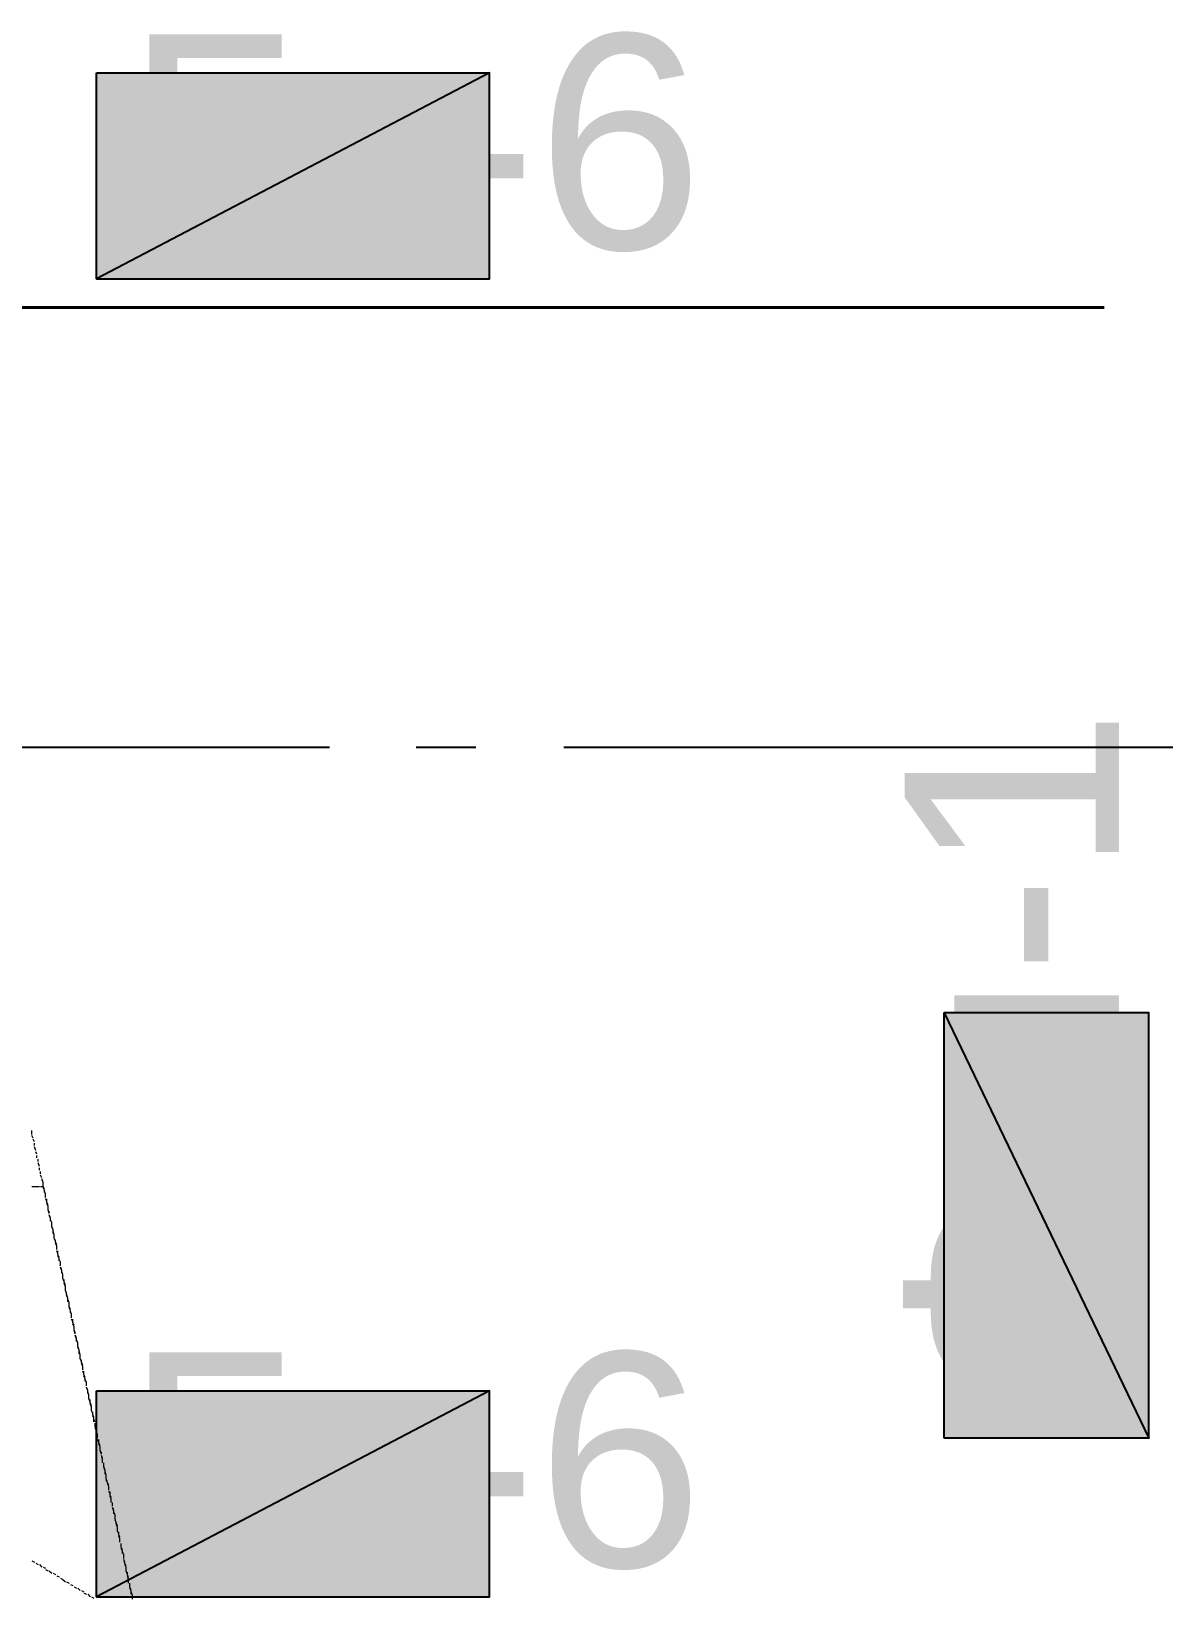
# Model space of a CAD drawing. Extents: x 8 to 21351, y 0 to 420.
# Drawn here: x 15673 to 15692.34, y 354.45 to 381.2 of the extents above; entities that cross this region are included whole.
import ezdxf

# ---------------------------------------------------------------- set-up
doc = ezdxf.new("R2010")
doc.units = 0
doc.styles.add('TEYPDFCAD_TEXT', font='arial.ttf')

msp = doc.modelspace()

# ---------------------------------------------------------------- hatches: boundary and pattern name
at = {"true_color": 0xffffff}
h = msp.add_hatch(color=0, dxfattribs=at)
h.paths.add_polyline_path([(15674.115, 380.492), (15680.825, 380.492), (15674.115, 376.978)])
h.paths.add_polyline_path([(15680.825, 380.492), (15674.115, 376.978), (15680.825, 376.978)])
h = msp.add_hatch(color=0, dxfattribs=at)
h.paths.add_polyline_path([(15688.593, 357.187), (15688.593, 364.448), (15692.086, 357.187)])
h.paths.add_polyline_path([(15688.593, 364.448), (15692.086, 357.187), (15692.086, 364.448)])
h = msp.add_hatch(color=0, dxfattribs=at)
h.paths.add_polyline_path([(15674.115, 357.992), (15680.825, 357.992), (15674.115, 354.478)])
h.paths.add_polyline_path([(15680.825, 357.992), (15674.115, 354.478), (15680.825, 354.478)])

# ---------------------------------------------------------------- linework, layer by layer
at = {"color": 0, "lineweight": 0, "true_color": 0xffffff}
for p, q in [((15674.115, 376.978), (15680.825, 376.978)), ((15692.086, 357.187), (15692.086, 364.448)), ((15674.115, 354.478), (15680.825, 354.478))]:
    msp.add_line(p, q, dxfattribs=at)
at = {"color": 7, "lineweight": 40}
msp.add_line((15691.324, 376.491), (15663.828, 376.491), dxfattribs=at)
at = {"color": 7, "lineweight": 25}
for p, q in [((15678.094, 368.977), (15658.092, 368.977)), ((15680.592, 368.977), (15679.576, 368.977)), ((15702.076, 368.977), (15682.095, 368.977))]:
    msp.add_line(p, q, dxfattribs=at)
at = {"color": 7, "lineweight": 5}
for p, q in [((15673.014, 362.373), (15673.014, 362.437)), ((15673.036, 362.31), (15673.014, 362.352)), ((15673.057, 362.246), (15673.036, 362.289)), ((15673.057, 362.183), (15673.057, 362.225)), ((15673.078, 362.098), (15673.057, 362.162)), ((15673.099, 362.035), (15673.078, 362.077)), ((15673.099, 361.971), (15673.099, 362.014)), ((15673.12, 361.908), (15673.12, 361.95)), ((15673.141, 361.823), (15673.12, 361.887)), ((15673.141, 361.76), (15673.141, 361.802)), ((15673.014, 361.484), (15673.078, 361.484)), ((15673.078, 361.484), (15673.141, 361.484)), ((15673.163, 361.696), (15673.163, 361.738)), ((15673.184, 361.632), (15673.163, 361.675)), ((15673.163, 361.484), (15673.205, 361.484)), ((15673.205, 361.548), (15673.184, 361.611)), ((15673.205, 361.484), (15673.205, 361.548)), ((15673.226, 361.442), (15673.205, 361.484)), ((15673.226, 361.421), (15673.205, 361.463)), ((15673.226, 361.378), (15673.226, 361.421)), ((15673.247, 361.357), (15673.226, 361.4)), ((15673.247, 361.294), (15673.247, 361.357)), ((15673.247, 361.294), (15673.247, 361.336)), ((15673.268, 361.23), (15673.247, 361.273)), ((15673.268, 361.209), (15673.268, 361.273)), ((15673.29, 361.167), (15673.268, 361.209)), ((15673.29, 361.146), (15673.268, 361.188)), ((15673.29, 361.103), (15673.29, 361.146)), ((15673.29, 361.082), (15673.29, 361.125)), ((15673.311, 361.019), (15673.29, 361.082)), ((15673.311, 361.019), (15673.311, 361.061)), ((15673.332, 360.934), (15673.311, 360.997)), ((15673.332, 360.955), (15673.311, 360.997)), ((15673.332, 360.892), (15673.332, 360.934)), ((15673.353, 360.87), (15673.332, 360.913)), ((15673.353, 360.828), (15673.353, 360.87)), ((15673.353, 360.807), (15673.353, 360.849)), ((15673.374, 360.743), (15673.353, 360.807)), ((15673.374, 360.743), (15673.353, 360.786)), ((15673.374, 360.68), (15673.374, 360.743)), ((15673.395, 360.659), (15673.374, 360.722)), ((15673.395, 360.595), (15673.395, 360.659)), ((15673.395, 360.616), (15673.395, 360.659)), ((15673.417, 360.553), (15673.395, 360.595)), ((15673.417, 360.532), (15673.417, 360.574)), ((15673.438, 360.49), (15673.417, 360.532)), ((15673.438, 360.468), (15673.417, 360.511)), ((15673.438, 360.405), (15673.438, 360.468)), ((15673.438, 360.405), (15673.438, 360.447)), ((15673.459, 360.341), (15673.438, 360.384)), ((15673.459, 360.32), (15673.459, 360.384)), ((15673.48, 360.278), (15673.459, 360.32)), ((15673.48, 360.257), (15673.459, 360.299)), ((15673.48, 360.214), (15673.48, 360.257)), ((15673.501, 360.193), (15673.48, 360.235)), ((15673.501, 360.13), (15673.501, 360.193)), ((15673.501, 360.13), (15673.501, 360.172)), ((15673.522, 360.045), (15673.501, 360.108)), ((15673.522, 360.066), (15673.501, 360.108)), ((15673.522, 360.003), (15673.522, 360.045)), ((15673.544, 359.981), (15673.522, 360.024)), ((15673.544, 359.939), (15673.544, 359.981)), ((15673.544, 359.918), (15673.544, 359.96)), ((15673.565, 359.854), (15673.544, 359.918)), ((15673.565, 359.854), (15673.565, 359.897)), ((15673.586, 359.791), (15673.565, 359.854)), ((15673.586, 359.77), (15673.565, 359.833)), ((15673.586, 359.728), (15673.586, 359.77)), ((15673.586, 359.706), (15673.586, 359.749)), ((15673.607, 359.664), (15673.586, 359.706)), ((15673.607, 359.643), (15673.607, 359.685)), ((15673.628, 359.579), (15673.607, 359.643)), ((15673.628, 359.579), (15673.607, 359.622)), ((15673.628, 359.516), (15673.628, 359.579)), ((15673.649, 359.495), (15673.628, 359.558)), ((15673.649, 359.431), (15673.649, 359.495)), ((15673.649, 359.452), (15673.649, 359.495)), ((15673.671, 359.389), (15673.649, 359.431)), ((15673.671, 359.368), (15673.649, 359.41)), ((15673.671, 359.325), (15673.671, 359.368)), ((15673.692, 359.304), (15673.671, 359.346)), ((15673.692, 359.241), (15673.692, 359.304)), ((15673.692, 359.241), (15673.692, 359.283)), ((15673.713, 359.177), (15673.692, 359.219)), ((15673.713, 359.156), (15673.713, 359.219)), ((15673.734, 359.114), (15673.713, 359.156)), ((15673.734, 359.092), (15673.713, 359.135)), ((15673.734, 359.05), (15673.734, 359.092)), ((15673.734, 359.029), (15673.734, 359.071)), ((15673.755, 358.966), (15673.734, 359.029)), ((15673.755, 358.966), (15673.755, 359.008)), ((15673.776, 358.881), (15673.755, 358.944)), ((15673.776, 358.902), (15673.755, 358.944)), ((15673.776, 358.839), (15673.776, 358.881)), ((15673.798, 358.817), (15673.776, 358.86)), ((15673.798, 358.775), (15673.798, 358.817)), ((15673.798, 358.754), (15673.798, 358.796)), ((15673.819, 358.69), (15673.798, 358.754)), ((15673.819, 358.69), (15673.798, 358.733)), ((15673.819, 358.627), (15673.819, 358.69)), ((15673.84, 358.606), (15673.819, 358.669)), ((15673.84, 358.542), (15673.84, 358.606)), ((15673.84, 358.563), (15673.84, 358.606)), ((15673.861, 358.5), (15673.84, 358.542)), ((15673.861, 358.479), (15673.861, 358.521)), ((15673.882, 358.436), (15673.861, 358.479)), ((15673.882, 358.415), (15673.861, 358.457)), ((15673.882, 358.352), (15673.882, 358.415)), ((15673.882, 358.352), (15673.882, 358.394)), ((15673.903, 358.288), (15673.882, 358.33)), ((15673.903, 358.267), (15673.903, 358.33)), ((15673.925, 358.225), (15673.903, 358.267)), ((15673.925, 358.204), (15673.903, 358.246)), ((15673.925, 358.161), (15673.925, 358.204)), ((15673.946, 358.14), (15673.925, 358.182)), ((15673.946, 358.077), (15673.946, 358.14)), ((15673.946, 358.077), (15673.946, 358.119)), ((15673.967, 357.992), (15673.946, 358.055)), ((15673.967, 358.013), (15673.946, 358.055)), ((15673.967, 357.949), (15673.967, 357.992)), ((15673.988, 357.928), (15673.967, 357.971)), ((15673.988, 357.886), (15673.988, 357.928)), ((15673.988, 357.865), (15673.988, 357.907)), ((15674.009, 357.801), (15673.988, 357.865)), ((15674.009, 357.801), (15674.009, 357.844)), ((15674.03, 357.738), (15674.009, 357.801)), ((15674.03, 357.717), (15674.009, 357.78)), ((15674.03, 357.653), (15674.03, 357.717)), ((15674.03, 357.674), (15674.03, 357.717)), ((15674.052, 357.611), (15674.03, 357.653)), ((15674.052, 357.59), (15674.052, 357.632)), ((15674.073, 357.547), (15674.052, 357.59)), ((15674.073, 357.526), (15674.052, 357.568)), ((15674.073, 357.463), (15674.073, 357.526)), ((15674.094, 357.463), (15674.073, 357.505)), ((15674.094, 357.378), (15674.094, 357.442)), ((15674.094, 357.399), (15674.094, 357.442)), ((15674.115, 357.336), (15674.094, 357.378)), ((15674.115, 357.315), (15674.094, 357.357)), ((15674.115, 357.272), (15674.115, 357.315)), ((15674.136, 357.251), (15674.115, 357.293)), ((15674.136, 357.187), (15674.136, 357.251)), ((15674.136, 357.187), (15674.136, 357.23)), ((15674.157, 357.124), (15674.136, 357.166)), ((15674.157, 357.103), (15674.157, 357.166)), ((15674.179, 357.06), (15674.157, 357.103)), ((15674.179, 357.039), (15674.157, 357.082)), ((15674.179, 356.997), (15674.179, 357.039)), ((15674.179, 356.976), (15674.179, 357.018)), ((15674.2, 356.912), (15674.179, 356.976)), ((15674.2, 356.912), (15674.2, 356.955)), ((15674.221, 356.828), (15674.2, 356.891)), ((15674.221, 356.849), (15674.2, 356.891)), ((15674.221, 356.785), (15674.221, 356.828)), ((15674.221, 356.764), (15674.221, 356.807)), ((15674.242, 356.722), (15674.242, 356.764)), ((15674.242, 356.701), (15674.242, 356.743)), ((15674.263, 356.637), (15674.242, 356.701)), ((15674.263, 356.637), (15674.242, 356.68)), ((15674.263, 356.574), (15674.263, 356.637)), ((15674.284, 356.553), (15674.263, 356.616)), ((15674.284, 356.489), (15674.284, 356.553)), ((15674.284, 356.51), (15674.284, 356.553)), ((15674.306, 356.447), (15674.284, 356.489)), ((15674.306, 356.425), (15674.284, 356.468)), ((15674.327, 356.383), (15674.306, 356.425)), ((15674.327, 356.362), (15674.306, 356.404)), ((15674.327, 356.298), (15674.327, 356.362)), ((15674.327, 356.298), (15674.327, 356.341)), ((15674.348, 356.235), (15674.327, 356.277)), ((15674.348, 356.214), (15674.348, 356.277)), ((15674.369, 356.171), (15674.348, 356.214)), ((15674.369, 356.15), (15674.348, 356.193)), ((15674.369, 356.108), (15674.369, 356.15)), ((15674.369, 356.087), (15674.369, 356.129)), ((15674.39, 356.023), (15674.39, 356.087)), ((15674.39, 356.023), (15674.39, 356.066)), ((15674.411, 355.939), (15674.39, 356.002)), ((15674.411, 355.96), (15674.39, 356.002)), ((15674.411, 355.896), (15674.411, 355.939)), ((15674.433, 355.875), (15674.411, 355.918)), ((15674.433, 355.833), (15674.433, 355.875)), ((15674.433, 355.812), (15674.433, 355.854)), ((15674.454, 355.748), (15674.433, 355.812)), ((15674.454, 355.748), (15674.433, 355.791)), ((15674.475, 355.685), (15674.454, 355.748)), ((15674.475, 355.663), (15674.454, 355.727)), ((15674.475, 355.6), (15674.475, 355.663)), ((15674.475, 355.621), (15674.475, 355.663)), ((15674.496, 355.558), (15674.475, 355.6)), ((15674.496, 355.536), (15674.496, 355.579)), ((15674.517, 355.494), (15674.496, 355.536)), ((15674.517, 355.473), (15674.496, 355.515)), ((15674.517, 355.409), (15674.517, 355.473)), ((15674.517, 355.409), (15674.517, 355.452)), ((15674.538, 355.325), (15674.538, 355.388)), ((15674.538, 355.346), (15674.538, 355.388)), ((15674.56, 355.282), (15674.538, 355.325)), ((15673.014, 355.092), (15673.057, 355.071)), ((15674.56, 355.261), (15674.538, 355.304)), ((15674.56, 355.219), (15674.56, 355.261)), ((15674.581, 355.198), (15674.56, 355.24)), ((15674.581, 355.134), (15674.581, 355.198)), ((15674.581, 355.134), (15674.581, 355.177)), ((15674.602, 355.05), (15674.581, 355.113)), ((15674.602, 355.071), (15674.581, 355.113)), ((15673.078, 355.05), (15673.12, 355.029)), ((15673.141, 355.029), (15673.184, 354.986)), ((15673.205, 354.986), (15673.247, 354.965)), ((15673.247, 354.944), (15673.29, 354.923)), ((15673.311, 354.923), (15673.353, 354.88)), ((15673.374, 354.88), (15673.417, 354.859)), ((15673.438, 354.838), (15673.48, 354.817)), ((15673.501, 354.796), (15673.544, 354.774)), ((15674.623, 355.007), (15674.602, 355.05)), ((15674.623, 354.986), (15674.602, 355.029)), ((15674.623, 354.944), (15674.623, 354.986)), ((15674.623, 354.923), (15674.623, 354.965)), ((15674.644, 354.859), (15674.623, 354.923)), ((15674.644, 354.859), (15674.644, 354.901)), ((15674.665, 354.796), (15674.644, 354.859)), ((15674.665, 354.774), (15674.644, 354.838)), ((15673.544, 354.774), (15673.586, 354.732)), ((15673.607, 354.732), (15673.649, 354.711)), ((15673.671, 354.69), (15673.713, 354.669)), ((15673.734, 354.647), (15673.776, 354.626)), ((15673.798, 354.626), (15673.84, 354.584)), ((15673.861, 354.584), (15673.903, 354.563)), ((15673.903, 354.542), (15673.946, 354.521)), ((15674.665, 354.711), (15674.665, 354.774)), ((15674.665, 354.732), (15674.665, 354.774)), ((15674.687, 354.669), (15674.687, 354.711)), ((15674.687, 354.647), (15674.687, 354.69)), ((15674.708, 354.584), (15674.687, 354.647)), ((15674.708, 354.584), (15674.687, 354.626)), ((15674.708, 354.521), (15674.708, 354.584)), ((15674.729, 354.499), (15674.708, 354.563)), ((15673.967, 354.521), (15674.009, 354.478)), ((15674.03, 354.478), (15674.073, 354.457)), ((15674.729, 354.436), (15674.729, 354.499)), ((15674.729, 354.457), (15674.729, 354.499))]:
    msp.add_line(p, q, dxfattribs=at)
at = {"color": 0, "true_color": 0xffffff}
for points in [[(15674.115, 380.492), (15680.825, 380.492), (15674.115, 376.978)], [(15680.825, 380.492), (15674.115, 376.978), (15680.825, 376.978)], [(15688.593, 357.187), (15688.593, 364.448), (15692.086, 357.187)], [(15688.593, 364.448), (15692.086, 357.187), (15692.086, 364.448)], [(15674.115, 357.992), (15680.825, 357.992), (15674.115, 354.478)], [(15680.825, 357.992), (15674.115, 354.478), (15680.825, 354.478)]]:
    msp.add_lwpolyline(points, close=True, dxfattribs=at)

# ---------------------------------------------------------------- texts
at = {"color": 7, "style": 'TEYPDFCAD_TEXT'}
for p in [(15674.602, 377.486), (15674.602, 354.986)]:
    msp.add_text('Гс-6', height=3.6618, dxfattribs=at).set_placement(p)
msp.add_text('Фм-1', height=3.6618, rotation=90, dxfattribs=at).set_placement((15691.578, 357.695))

doc.saveas('drawing.dxf')
